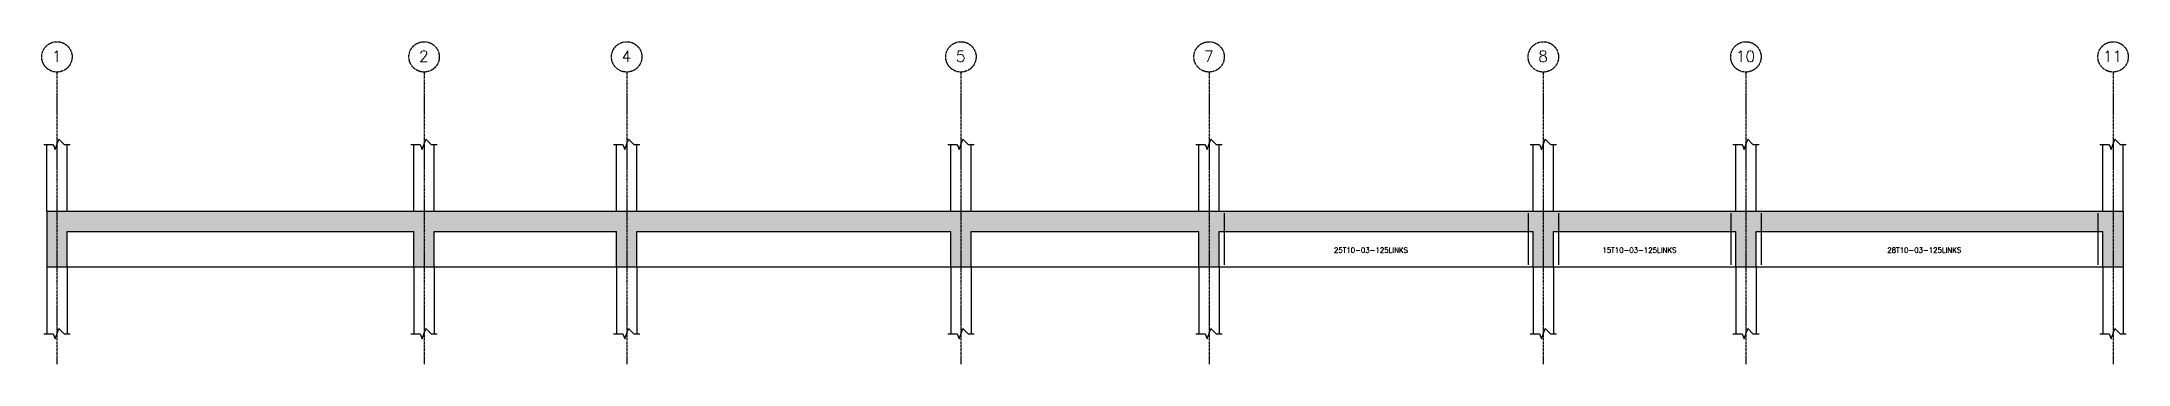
# Model space of a CAD drawing. Header units: millimetres. Extents: x -150 to 20450, y -1512 to 1675.
import ezdxf

# ---------------------------------------------------------------- set-up
doc = ezdxf.new("R2010")
doc.units = ezdxf.units.MM
doc.header["$LTSCALE"] = 18
doc.linetypes.add('CENTER', pattern=[2, 1.25, -0.25, 0.25, -0.25])
for name, color, linetype in [('S-18', 1, 'Continuous'), ('S-35', 3, 'Continuous'), ('S-CENTRE', 1, 'CENTER'), ('S-CONCRETE', 150, 'Continuous'), ('S-FILL', 252, 'Continuous'), ('S-GRID', 1, 'CENTER')]:
    doc.layers.add(name, color=color, linetype=linetype)
doc.styles.add('GridLabels', font='romans__.ttf', dxfattribs={"height": 111.25})

msp = doc.modelspace()

# ---------------------------------------------------------------- hatches: boundary and pattern name
at = {"layer": 'S-FILL'}
h = msp.add_hatch(color=252, dxfattribs=at)
h.dxf.hatch_style = 1
h.paths.add_polyline_path([(-100, -550), (100, -550), (100, -200), (3525, -200), (3525, -550), (3725, -550), (3725, -200), (5525, -200), (5525, -550), (5725, -550), (5725, -200), (8825, -200), (8825, -550), (9025, -550), (9025, -200), (11275, -200), (11275, -550), (11475, -550), (11475, -200), (14575, -200), (14575, -550), (14775, -550), (14775, -200), (16575, -200), (16575, -550), (16775, -550), (16775, -200), (20200, -200), (20200, -550), (20400, -550), (20400, 0), (-100, 0)])

# ---------------------------------------------------------------- linework, layer by layer
at = {"layer": 'S-18'}
for p, q in [((-130, 660), (-37.5, 660)), ((-37.5, 660), (-18.75, 608.48)), ((-18.75, 608.48), (18.75, 711.52)), ((18.75, 711.52), (70, 660)), ((70, 660), (130, 660)), ((3495, 660), (3587.5, 660)), ((3587.5, 660), (3606.25, 608.48)), ((3606.25, 608.48), (3643.75, 711.52)), ((3643.75, 711.52), (3695, 660)), ((3695, 660), (3755, 660)), ((5495, 660), (5587.5, 660)), ((5587.5, 660), (5606.25, 608.48)), ((5606.25, 608.48), (5643.75, 711.52)), ((5643.75, 711.52), (5695, 660)), ((5695, 660), (5755, 660)), ((8795, 660), (8887.5, 660)), ((8887.5, 660), (8906.25, 608.48)), ((8906.25, 608.48), (8943.75, 711.52)), ((8943.75, 711.52), (8995, 660)), ((8995, 660), (9055, 660)), ((11245, 660), (11337.5, 660)), ((11337.5, 660), (11356.25, 608.48)), ((11356.25, 608.48), (11393.75, 711.52)), ((11393.75, 711.52), (11445, 660)), ((11445, 660), (11505, 660)), ((14545, 660), (14637.5, 660)), ((14637.5, 660), (14656.25, 608.48)), ((14656.25, 608.48), (14693.75, 711.52)), ((14693.75, 711.52), (14745, 660)), ((14745, 660), (14805, 660)), ((16545, 660), (16637.5, 660)), ((16637.5, 660), (16656.25, 608.48)), ((16656.25, 608.48), (16693.75, 711.52)), ((16693.75, 711.52), (16745, 660)), ((16745, 660), (16805, 660)), ((20170, 660), (20262.5, 660)), ((20262.5, 660), (20281.25, 608.48)), ((20281.25, 608.48), (20318.75, 711.52)), ((20318.75, 711.52), (20370, 660)), ((20370, 660), (20430, 660)), ((-130, -1210), (-37.5, -1210)), ((-37.5, -1210), (-18.75, -1261.52)), ((-18.75, -1261.52), (18.75, -1158.48)), ((18.75, -1158.48), (70, -1210)), ((70, -1210), (130, -1210)), ((3495, -1210), (3587.5, -1210)), ((3587.5, -1210), (3606.25, -1261.52)), ((3606.25, -1261.52), (3643.75, -1158.48)), ((3643.75, -1158.48), (3695, -1210)), ((3695, -1210), (3755, -1210)), ((5495, -1210), (5587.5, -1210)), ((5587.5, -1210), (5606.25, -1261.52)), ((5606.25, -1261.52), (5643.75, -1158.48)), ((5643.75, -1158.48), (5695, -1210)), ((5695, -1210), (5755, -1210)), ((8795, -1210), (8887.5, -1210)), ((8887.5, -1210), (8906.25, -1261.52)), ((8906.25, -1261.52), (8943.75, -1158.48)), ((8943.75, -1158.48), (8995, -1210)), ((8995, -1210), (9055, -1210)), ((11245, -1210), (11337.5, -1210)), ((11337.5, -1210), (11356.25, -1261.52)), ((11356.25, -1261.52), (11393.75, -1158.48)), ((11393.75, -1158.48), (11445, -1210)), ((11445, -1210), (11505, -1210)), ((14545, -1210), (14637.5, -1210)), ((14637.5, -1210), (14656.25, -1261.52)), ((14656.25, -1261.52), (14693.75, -1158.48)), ((14693.75, -1158.48), (14745, -1210)), ((14745, -1210), (14805, -1210)), ((16545, -1210), (16637.5, -1210)), ((16637.5, -1210), (16656.25, -1261.52)), ((16656.25, -1261.52), (16693.75, -1158.48)), ((16693.75, -1158.48), (16745, -1210)), ((16745, -1210), (16805, -1210)), ((20170, -1210), (20262.5, -1210)), ((20262.5, -1210), (20281.25, -1261.52)), ((20281.25, -1261.52), (20318.75, -1158.48)), ((20318.75, -1158.48), (20370, -1210)), ((20370, -1210), (20430, -1210))]:
    msp.add_line(p, q, dxfattribs=at)
at = {"layer": 'S-35'}
for p, q in [((11525, -20), (11525, -530)), ((14525, -20), (14525, -530)), ((14825, -20), (14825, -530)), ((16525, -20), (16525, -530)), ((16825, -20), (16825, -530)), ((20150, -20), (20150, -530))]:
    msp.add_line(p, q, dxfattribs=at)
at = {"layer": 'S-CENTRE'}
for p, q in [((0, 1375), (0, -1512.5)), ((3625, 1375), (3625, -1512.5)), ((5625, 1375), (5625, -1512.5)), ((8925, 1375), (8925, -1512.5)), ((11375, 1375), (11375, -1512.5)), ((14675, 1375), (14675, -1512.5)), ((16675, 1375), (16675, -1512.5)), ((20300, 1375), (20300, -1512.5))]:
    msp.add_line(p, q, dxfattribs=at)
at = {"layer": 'S-CONCRETE'}
for p, q in [((-100, 0), (-100, 660)), ((100, 0), (100, 660)), ((3525, 0), (3525, 660)), ((3725, 0), (3725, 660)), ((5525, 0), (5525, 660)), ((5725, 0), (5725, 660)), ((8825, 0), (8825, 660)), ((9025, 0), (9025, 660)), ((11275, 0), (11275, 660)), ((11475, 0), (11475, 660)), ((14575, 0), (14575, 660)), ((14775, 0), (14775, 660)), ((16575, 0), (16575, 660)), ((16775, 0), (16775, 660)), ((20200, 0), (20200, 660)), ((20400, 0), (20400, 660)), ((-100, 0), (20400, 0)), ((-100, 0), (-100, -550)), ((20400, 0), (20400, -550)), ((100, -550), (100, -200)), ((100, -200), (3525, -200)), ((3525, -550), (3525, -200)), ((3725, -550), (3725, -200)), ((3725, -200), (5525, -200)), ((5525, -550), (5525, -200)), ((5725, -550), (5725, -200)), ((5725, -200), (8825, -200)), ((8825, -550), (8825, -200)), ((9025, -550), (9025, -200)), ((9025, -200), (11275, -200)), ((11275, -550), (11275, -200)), ((11475, -550), (11475, -200)), ((11475, -200), (14575, -200)), ((14575, -550), (14575, -200)), ((14775, -550), (14775, -200)), ((14775, -200), (16575, -200)), ((16575, -550), (16575, -200)), ((16775, -550), (16775, -200)), ((16775, -200), (20200, -200)), ((20200, -550), (20200, -200)), ((-100, -550), (-100, -1210)), ((-100, -550), (20400, -550)), ((100, -550), (100, -1210)), ((3525, -550), (3525, -1210)), ((3725, -550), (3725, -1210)), ((5525, -550), (5525, -1210)), ((5725, -550), (5725, -1210)), ((8825, -550), (8825, -1210)), ((9025, -550), (9025, -1210)), ((11275, -550), (11275, -1210)), ((11475, -550), (11475, -1210)), ((14575, -550), (14575, -1210)), ((14775, -550), (14775, -1210)), ((16575, -550), (16575, -1210)), ((16775, -550), (16775, -1210)), ((20200, -550), (20200, -1210)), ((20400, -550), (20400, -1210))]:
    msp.add_line(p, q, dxfattribs=at)
at = {"layer": 'S-GRID'}
for centre in [(0, 1525), (3625, 1525), (5625, 1525), (8925, 1525), (11375, 1525), (14675, 1525), (16675, 1525), (20300, 1525)]:
    msp.add_circle(centre, 150, dxfattribs=at)

# ---------------------------------------------------------------- texts
at = {"style": 'GridLabels'}
for s, p in [('25T10-03-125LINKS', (12608.335, -410)), ('15T10-03-125LINKS', (15258.335, -410)), ('28T10-03-125LINKS', (18070.835, -410))]:
    msp.add_text(s, height=50.75, dxfattribs=at).set_placement(p)
at = {"layer": 'S-GRID', "style": 'GridLabels'}
for s, p in [('1', (-49.995, 1475.005)), ('2', (3575.005, 1475.005)), ('4', (5575.005, 1475.005)), ('5', (8875.005, 1475.005)), ('7', (11325.005, 1475.005)), ('8', (14625.005, 1475.005)), ('10', (16575.01, 1475.005)), ('11', (20200.01, 1475.005))]:
    msp.add_text(s, height=111.25, dxfattribs=at).set_placement(p)

doc.saveas('drawing.dxf')
